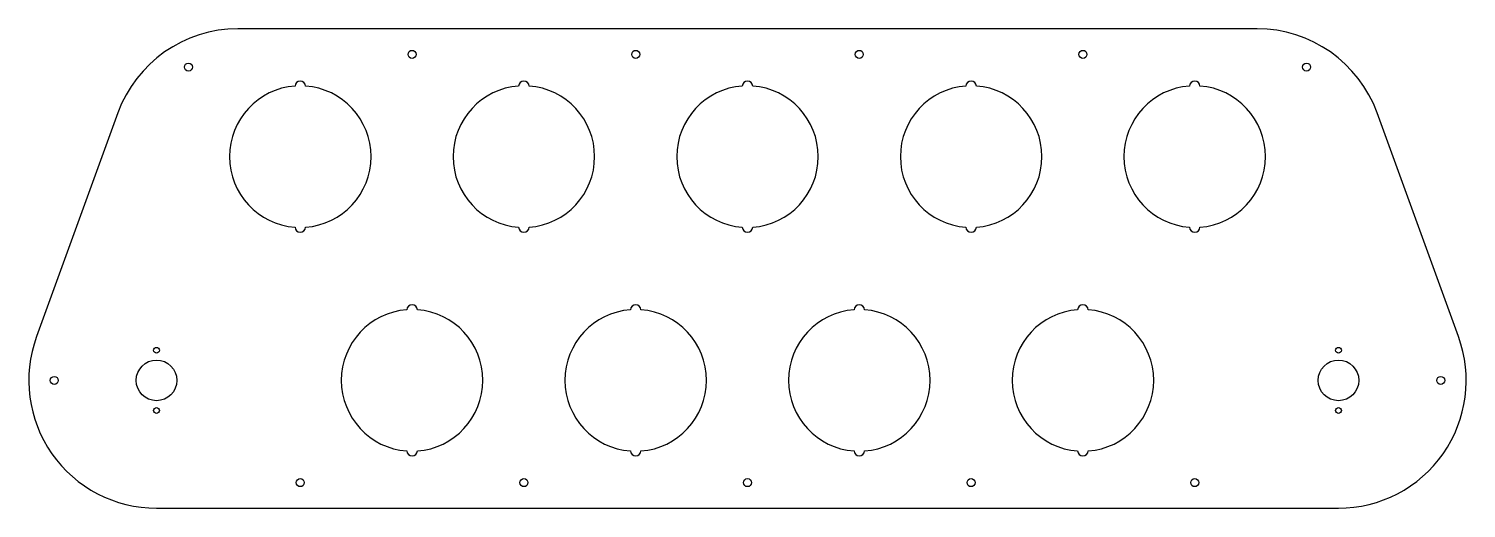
# Model space of a CAD drawing. Header units: millimetres. Extents: x -450 to 450, y -150 to 150.
import ezdxf

# ---------------------------------------------------------------- set-up
doc = ezdxf.new("R2010")
doc.units = ezdxf.units.MM
doc.layers.get('0').update_dxf_attribs({"linetype": 'CONTINUOUS'})

msp = doc.modelspace()

# ---------------------------------------------------------------- linework, layer by layer
for points in [[(370, -150, 0.520567), (445.18, -42.64), (394.22, 97.36, 0.315299), (319.04, 150), (-319.04, 150, 0.315299), (-394.22, 97.36), (-445.18, -42.64, 0.520567), (-370, -150)], [(-276.7, 114.18, 0.947649), (-283.3, 114.18, 0.928187), (-283.3, 25.82, 0.947649), (-276.7, 25.82, 0.928187)], [(-136.7, 114.18, 0.947649), (-143.3, 114.18, 0.928187), (-143.3, 25.82, 0.947649), (-136.7, 25.82, 0.928187)], [(-3.3, 25.82, 0.947649), (3.3, 25.82, 0.928187), (3.3, 114.18, 0.947649), (-3.3, 114.18, 0.928187)], [(143.3, 114.18, 0.947649), (136.7, 114.18, 0.928187), (136.7, 25.82, 0.947649), (143.3, 25.82, 0.928187)], [(276.7, 25.82, 0.947649), (283.3, 25.82, 0.928187), (283.3, 114.18, 0.947649), (276.7, 114.18, 0.928187)], [(-206.7, -25.82, 0.947649), (-213.3, -25.82, 0.928187), (-213.3, -114.18, 0.947649), (-206.7, -114.18, 0.928187)], [(-66.7, -25.82, 0.947649), (-73.3, -25.82, 0.928187), (-73.3, -114.18, 0.947649), (-66.7, -114.18, 0.928187)], [(73.3, -25.82, 0.947649), (66.7, -25.82, 0.928187), (66.7, -114.18, 0.947649), (73.3, -114.18, 0.928187)], [(206.7, -114.18, 0.947649), (213.3, -114.18, 0.928187), (213.3, -25.82, 0.947649), (206.7, -25.82, 0.928187)]]:
    msp.add_lwpolyline(points, format="xyb", close=True)
for centre, radius in [((-210, 134), 2.5), ((-70, 134), 2.5), ((70, 134), 2.5), ((210, 134), 2.5), ((-350, 126.02), 2.5), ((350, 126.02), 2.5), ((-370, -51.15), 1.8), ((370, -51.15), 1.8), ((-370, -70), 12.71), ((370, -70), 12.71), ((-434, -70), 2.5), ((434, -70), 2.5), ((-370, -88.85), 1.8), ((370, -88.85), 1.8), ((-280, -134), 2.5), ((-140, -134), 2.5), ((0, -134), 2.5), ((140, -134), 2.5), ((280, -134), 2.5)]:
    msp.add_circle(centre, radius)

doc.saveas('drawing.dxf')
